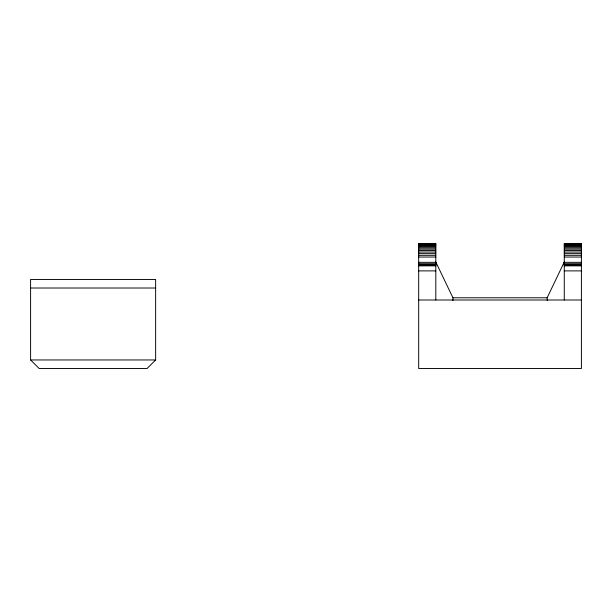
<?xml version="1.0" encoding="UTF-8"?>
<svg xmlns="http://www.w3.org/2000/svg" width="612" height="612" viewBox="0 0 612 612"><rect width="100%" height="100%" fill="white"/><g stroke="black" fill="none" stroke-linecap="round" stroke-linejoin="round"><path stroke-width="0.92" d="M563.813 263.864L564.272 262.028L547.143 297.776L547.281 300.599M155.639 359.955L147.071 368.516L39.168 368.516L30.6 359.955L30.6 279.454L155.639 279.454L155.639 359.955L30.6 359.955M418.677 243.859L435.805 243.859M564.272 243.859L581.4 243.859M418.677 244.318L435.805 244.318M564.272 244.318L581.4 244.318M418.677 244.961L435.805 244.961M564.272 244.961L581.4 244.961M418.677 245.779L435.805 245.779M564.272 245.779L581.4 245.779M418.677 246.751L435.805 246.751M564.272 246.751L581.4 246.751M418.677 247.883L435.805 247.883M564.272 247.883L581.4 247.883M418.677 249.145L435.805 249.145M564.272 249.145L581.4 249.145M418.677 250.545L435.805 250.545M564.272 250.545L581.4 250.545M418.677 252.045L435.805 252.045M564.272 252.045L581.4 252.045M418.677 253.643L435.805 253.643M564.272 253.643L581.4 253.643M418.677 255.319L435.805 255.319M564.272 255.319L581.4 255.319M418.677 257.048L435.805 257.048M564.272 257.048L581.4 257.048M418.677 262.326L435.805 262.326M564.272 262.326L581.4 262.326M418.677 263.956L435.805 263.956M564.272 263.956L581.4 263.956M418.677 264.231L435.805 264.231M564.272 264.231L581.4 264.231M418.677 264.522L435.805 264.522M564.272 264.522L581.4 264.522M418.677 264.828L435.805 264.828M564.272 264.828L581.4 264.828M418.677 265.157L435.805 265.157M564.272 265.157L581.4 265.157M418.677 265.501L435.805 265.501M564.272 265.501L581.4 265.501M418.677 265.853L435.805 265.853M564.272 265.853L581.4 265.853M418.677 270.887L435.805 270.887M564.272 270.887L581.4 270.887M30.6 288.015L155.639 288.015M436.264 263.864L435.805 262.028L452.934 297.776L547.143 297.776M418.677 300.002L581.4 300.002M564.272 300.002L564.272 243.484L581.4 243.484L581.4 368.516L418.677 368.516L418.677 243.484L435.805 243.484L435.805 300.002M452.934 297.776L452.934 300.599"/></g></svg>
